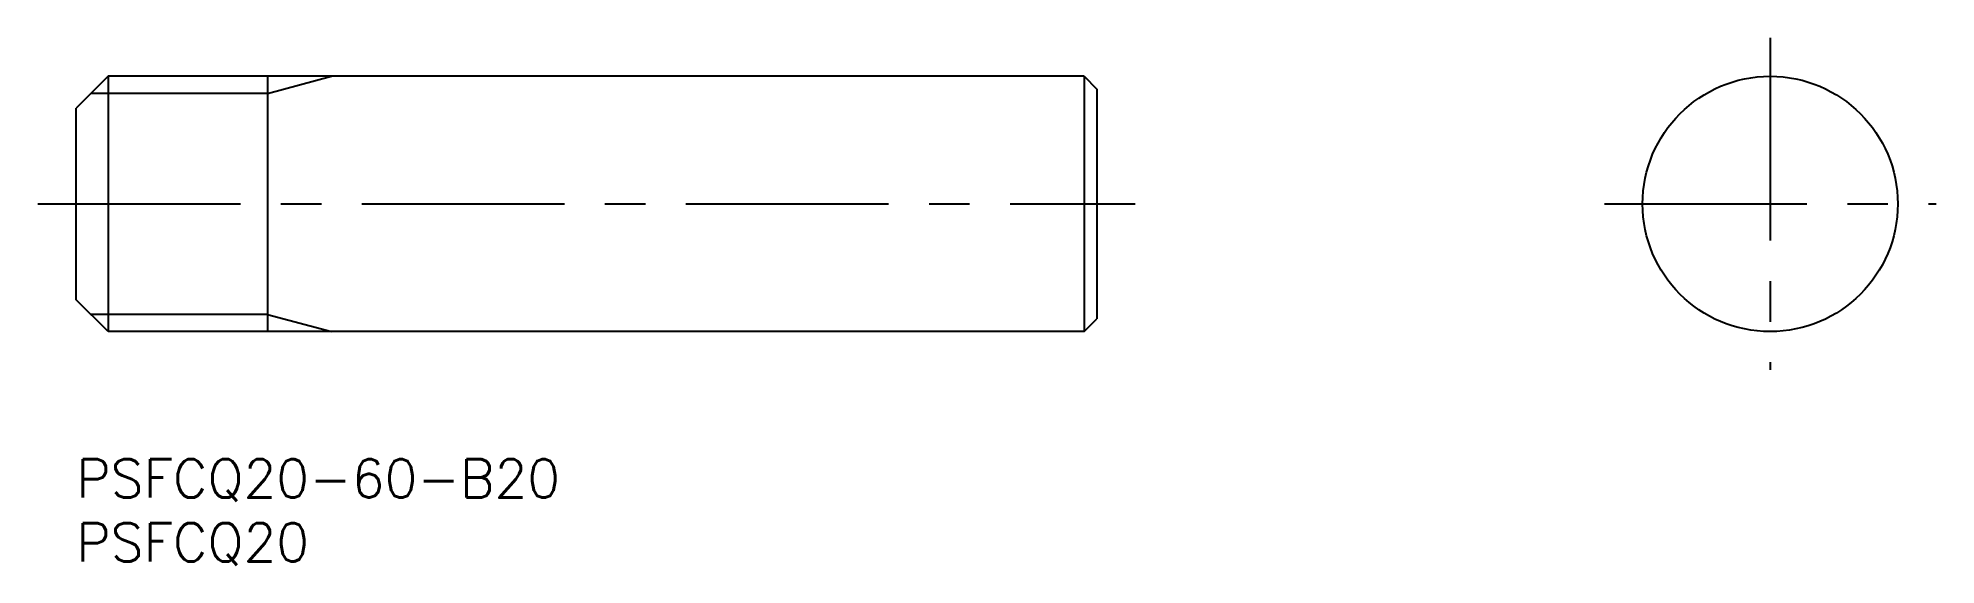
# Model space of a CAD drawing. Extents: x -3 to 146, y -8 to 33.
import ezdxf

# ---------------------------------------------------------------- set-up
doc = ezdxf.new("R2010")
doc.units = 0
doc.header["$LTSCALE"] = 0.5
doc.linetypes.add('CENTER', pattern=[50.8, 31.75, -6.35, 6.35, -6.35])
for name, color, linetype in [('MSM_CENTER', 1, 'CENTER'), ('MSM_CONTINUOUS', 7, 'CONTINUOUS'), ('MSM_NARROW', 5, 'CONTINUOUS'), ('MSM_PART_NUMBER', 7, 'CONTINUOUS')]:
    doc.layers.add(name, color=color, linetype=linetype)
doc.styles.get("Standard").update_dxf_attribs({"font": 'txt.shx', "height": 1, "bigfont": 'bigfont.shx'})

# ---------------------------------------------------------------- blocks, each defined once
blk = doc.blocks.new('*U4')
at = {"layer": 'MSM_PART_NUMBER'}
blk.add_text('PSFCQ20-60-B20', height=3, dxfattribs=at).set_placement((0, -3))
blk = doc.blocks.new('*U5')
at = {"layer": 'MSM_PART_NUMBER'}
blk.add_text('PSFCQ20', height=3, dxfattribs=at).set_placement((0, -8))

msp = doc.modelspace()

# ---------------------------------------------------------------- linework, layer by layer
at = {"layer": 'MSM_CENTER'}
for p, q in [((132.79, 33), (132.79, 7)), ((-3, 20), (83, 20)), ((119.79, 20), (145.79, 20))]:
    msp.add_line(p, q, dxfattribs=at)
at = {"layer": 'MSM_CONTINUOUS'}
for p, q in [((2.5, 30), (0, 27.5)), ((79, 30), (2.5, 30)), ((2.5, 30), (2.5, 10)), ((15, 30), (15, 10)), ((79, 30), (79, 10)), ((79, 30), (80, 29)), ((80, 29), (80, 11)), ((0, 12.5), (0, 27.5)), ((2.5, 10), (0, 12.5)), ((79, 10), (80, 11)), ((79, 10), (2.5, 10))]:
    msp.add_line(p, q, dxfattribs=at)
msp.add_circle((132.79, 20), 10, dxfattribs=at)
at = {"layer": 'MSM_NARROW'}
for p, q in [((15, 28.65), (20, 30)), ((15, 28.65), (1.15, 28.65)), ((15, 11.35), (1.15, 11.35)), ((15, 11.35), (20, 10))]:
    msp.add_line(p, q, dxfattribs=at)

# ---------------------------------------------------------------- block references
at = {"layer": 'MSM_CONTINUOUS'}
for name in ['*U4', '*U5']:
    msp.add_blockref(name, (0, 0), dxfattribs=at)

doc.saveas('drawing.dxf')
